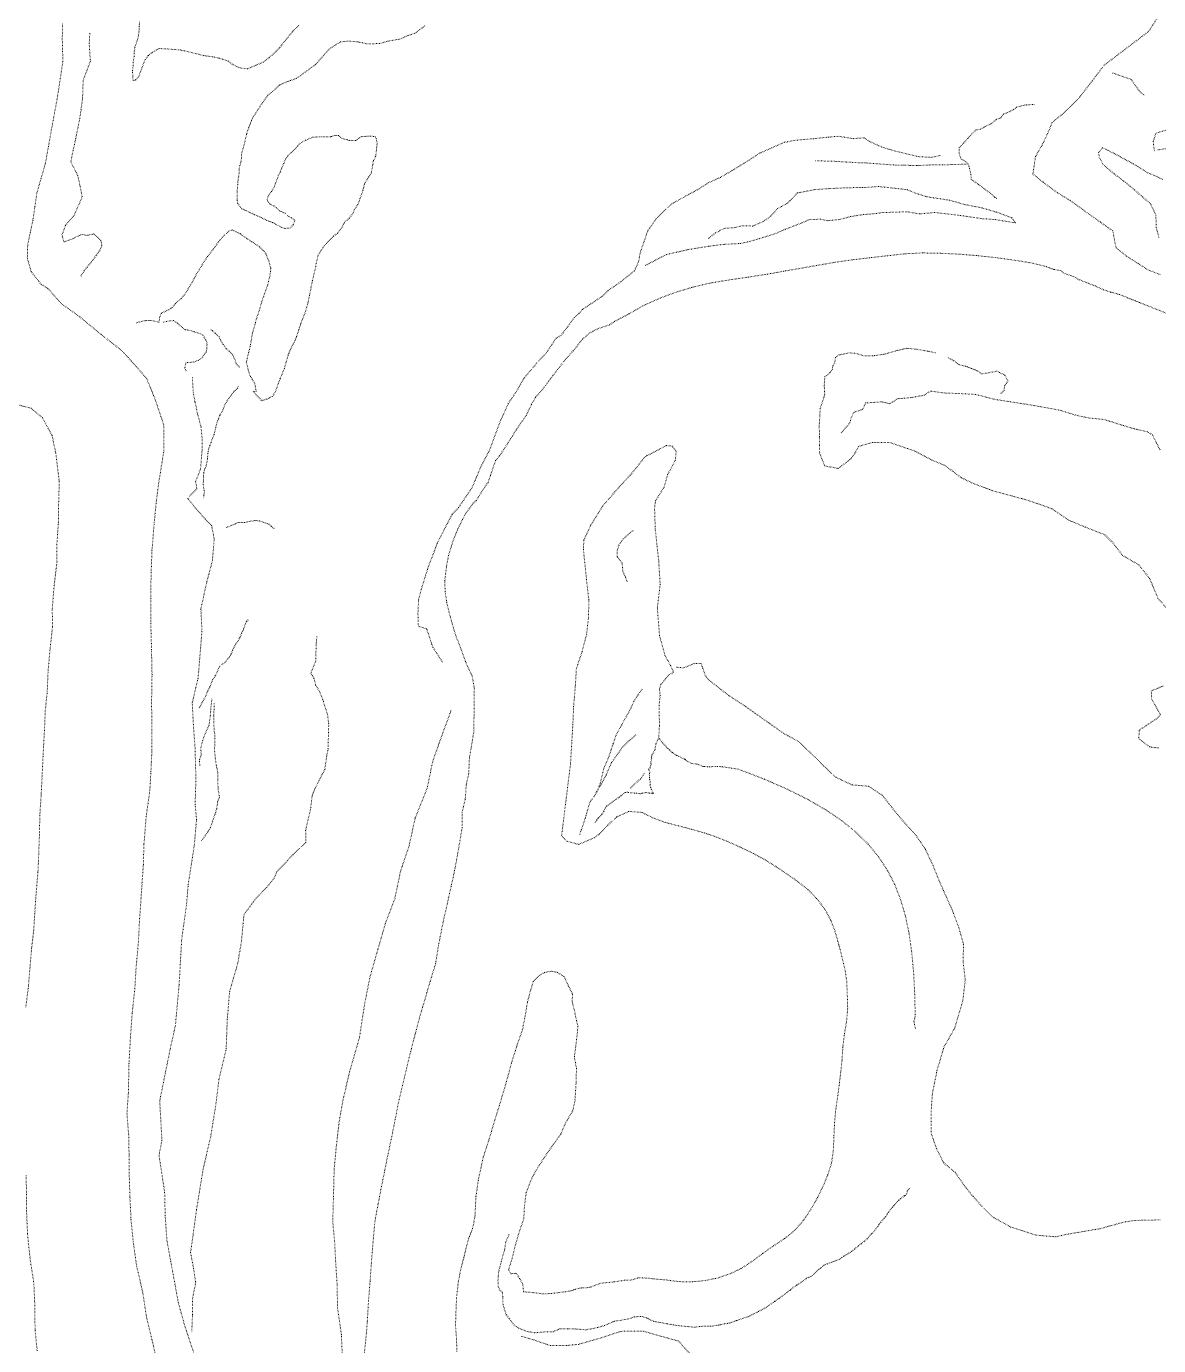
# Model space of a CAD drawing. Extents: x 682410 to 689460, y 7661803 to 7669124.
# Drawn here: x 685612.5 to 685889.7, y 7664781.3 to 7665104.4 of the extents above; entities that cross this region are included whole.
import ezdxf

# ---------------------------------------------------------------- set-up
doc = ezdxf.new("R2010")
doc.units = 0
doc.header["$MEASUREMENT"] = 0
doc.linetypes.add('DOT', pattern=[0.25, 0, -0.25])
doc.layers.add('02 TOE_Line', color=1, linetype='DOT', lineweight=20)

msp = doc.modelspace()

# ---------------------------------------------------------------- linework, layer by layer
at = {"layer": '02 TOE_Line'}
for points in [[(685892, 7665110.44, 4104.42), (685887.28, 7665103.12, 4100.17), (685876.39, 7665094.86, 4095.71), (685872.86, 7665090.2, 4095), (685870.4, 7665087.06, 4095.18), (685868.22, 7665084.81, 4095.06), (685865.88, 7665082.62, 4095), (685863.65, 7665080.86, 4095.04), (685862.6, 7665078.18, 4095.23), (685861.19, 7665075.3, 4095.24), (685859.59, 7665072.49, 4095.24), (685858.94, 7665068.24, 4095.06), (685861.51, 7665066.17, 4095.01), (685865, 7665063.59, 4095.2), (685868.19, 7665061.67, 4095.13), (685872.18, 7665058.77, 4095.12), (685875.5, 7665056.43, 4095.28), (685878.53, 7665054.28, 4095.36), (685878.96, 7665051.9, 4095.37), (685879.32, 7665050.14, 4095.57), (685881.99, 7665048.05, 4095.55), (685884.72, 7665046.3, 4095.41), (685887.08, 7665044.77, 4095.38), (685890.22, 7665043.56, 4095.18)], [(685644.59, 7664776.97, 4138.96), (685643.21, 7664782.85, 4139.32), (685641.89, 7664788.26, 4140.06), (685640.95, 7664794.43, 4140.16), (685639.45, 7664800.79, 4140.85), (685638.61, 7664806.94, 4141.09), (685638.07, 7664812.32, 4141.58), (685637.81, 7664817.74, 4142.05), (685637.65, 7664823.37, 4142.48), (685637.61, 7664828.06, 4142.91), (685637.51, 7664832.94, 4143.26), (685637.08, 7664838.19, 4143.79), (685637.44, 7664843.3, 4144.09), (685637.59, 7664850.48, 4144.82), (685637.93, 7664856.69, 4145.38), (685638.37, 7664862.78, 4145.78), (685639.03, 7664868.75, 4146.18), (685639.28, 7664873.3, 4146.69), (685639.87, 7664879.92, 4147.2), (685640.17, 7664885.52, 4147.8), (685640.65, 7664892.6, 4148.36), (685641.1, 7664899.1, 4148.89), (685641.26, 7664904.23, 4149.38), (685641.8, 7664910.92, 4150.02), (685642.69, 7664917.19, 4150.5), (685642.96, 7664921.92, 4150.81), (685643.19, 7664926.95, 4151.45), (685643.2, 7664933.93, 4152.02), (685643.11, 7664938.48, 4152.25), (685643.23, 7664945.64, 4152.88), (685643.1, 7664951.81, 4153.3), (685642.93, 7664958.23, 4153.79), (685642.9, 7664964.28, 4154.22), (685643.01, 7664970.67, 4154.62), (685643.22, 7664976.08, 4155.25), (685643.78, 7664982.96, 4155.83), (685644.29, 7664988.14, 4156.33), (685644.88, 7664992.66, 4156.72), (685646.08, 7665000.13, 4157.34), (685646.09, 7665006.81, 4157.37), (685644.02, 7665012.97, 4158.04), (685641.93, 7665018.13, 4158.23), (685638.18, 7665022.4, 4158.39), (685635.82, 7665024.98, 4158.68), (685630.77, 7665028.92, 4158.83), (685625.36, 7665033.37, 4158.82), (685621.06, 7665036.46, 4159.08), (685617.73, 7665040.18, 4159.11), (685616.03, 7665041.24, 4158.57), (685613.63, 7665044.35, 4158.64), (685612.69, 7665047.59, 4158.74), (685612.79, 7665051.03, 4158.9), (685613.43, 7665053.98, 4158.97), (685614.07, 7665056.93, 4159.05), (685614.55, 7665060.26, 4159.14), (685615.03, 7665063.59, 4159.23), (685616.06, 7665067.15, 4159.24), (685617.09, 7665070.71, 4159.24), (685617.86, 7665074.96, 4159.33), (685618.62, 7665079.2, 4159.42), (685619.32, 7665082.96, 4159.44), (685620.01, 7665086.71, 4159.46), (685620.7, 7665091.21, 4159.51), (685621.39, 7665095.72, 4159.56), (685621.32, 7665098.58, 4159.55), (685621.25, 7665101.44, 4159.53), (685621.34, 7665104.97, 4159.57)], [(685679.16, 7665104.54, 4163.33), (685677.73, 7665103.19, 4163.03), (685676.11, 7665101.22, 4162.77), (685674.45, 7665099.09, 4162.45), (685673.65, 7665098.27, 4162.4), (685671.93, 7665096.72, 4162.35), (685670.45, 7665095.61, 4162.2), (685668.64, 7665094.82, 4162.05), (685666.61, 7665093.99, 4161.76), (685664.6, 7665094.23, 4161.84), (685663.1, 7665094.94, 4161.92), (685661.86, 7665095.87, 4162.05), (685659.61, 7665096.61, 4162.05), (685658.06, 7665096.91, 4161.8), (685655.85, 7665097.21, 4161.7), (685654.59, 7665097.56, 4161.5), (685652.93, 7665097.95, 4161.11), (685650.12, 7665098.59, 4161), (685647.35, 7665098.82, 4160.74), (685644.94, 7665098.94, 4160.79), (685643.28, 7665097.98, 4160.52), (685642.29, 7665097.21, 4160.55), (685641.55, 7665096.23, 4160.4), (685641.02, 7665094.95, 4160.35), (685640.57, 7665093.72, 4160.25), (685640.03, 7665092.16, 4160.11), (685639.21, 7665091.26, 4160.16), (685638.6, 7665091.09, 4160.32), (685638.52, 7665091.97, 4160.6), (685638.46, 7665093.54, 4160.79), (685638.6, 7665094.73, 4160.9), (685638.59, 7665095.53, 4161.04), (685638.84, 7665096.98, 4161.25), (685638.87, 7665098.08, 4161.41), (685639.04, 7665099.24, 4161.61), (685639.65, 7665101.08, 4161.86), (685639.89, 7665102.05, 4161.98), (685640.09, 7665103.48, 4162.24), (685640.1, 7665104.36, 4162.28), (685640.16, 7665105.63, 4162.5)], [(685639.36, 7665031.75, 4159.01), (685640.22, 7665032.04, 4159.16), (685641.89, 7665032.36, 4159), (685642.78, 7665032.37, 4158.89), (685643.82, 7665032.21, 4158.98), (685644.98, 7665031.91, 4158.92), (685645.05, 7665032.96, 4158.93), (685645.5, 7665034.13, 4158.84), (685647.35, 7665034.99, 4158.82), (685648.18, 7665035.57, 4158.78), (685648.98, 7665036.52, 4159.05), (685650.38, 7665037.77, 4158.94), (685651.32, 7665038.8, 4158.73), (685652.04, 7665040.1, 4158.88), (685653.18, 7665041.89, 4158.7), (685654.15, 7665043.74, 4158.81), (685655.08, 7665045.27, 4158.93), (685656.01, 7665046.8, 4158.99), (685656.82, 7665047.99, 4159.02), (685658.31, 7665049.92, 4159.06), (685659.9, 7665052.13, 4159.22), (685660.92, 7665053.22, 4159.06), (685662.27, 7665054.38, 4158.88), (685662.84, 7665054.53, 4158.47), (685664.86, 7665053.57, 4157.87), (685666.41, 7665052.43, 4157.43), (685667.68, 7665051.6, 4157.13), (685669.56, 7665050.4, 4156.66), (685670.51, 7665049.5, 4156.43), (685671.16, 7665048.63, 4156.27), (685671.91, 7665046.7, 4155.83), (685672.32, 7665045.13, 4155.59), (685672.24, 7665044.26, 4155.63), (685672.02, 7665042.97, 4155.49), (685671.57, 7665041.01, 4155.42), (685670.57, 7665038.34, 4155.25), (685670.09, 7665036.94, 4155.13), (685669.54, 7665034.88, 4154.92), (685668.86, 7665032.94, 4154.83), (685668.55, 7665031.74, 4154.88), (685667.8, 7665029.16, 4154.77), (685667.54, 7665027.55, 4154.63), (685667.26, 7665025.97, 4154.59), (685666.87, 7665024.45, 4154.58), (685666.53, 7665022.99, 4154.61), (685666.32, 7665022.08, 4154.52), (685666.69, 7665020.66, 4154.57), (685667.15, 7665018.98, 4154.35), (685667.76, 7665017.95, 4154.49), (685668.41, 7665016.88, 4154.42), (685668.73, 7665014.94, 4154.26), (685667.98, 7665015.04, 4154.87), (685670.07, 7665012.71, 4154.3), (685671.32, 7665013.11, 4154.25), (685672.7, 7665013.75, 4154.16), (685673.47, 7665014.94, 4154.17), (685674.18, 7665017.01, 4154.37), (685674.64, 7665018.17, 4154.36), (685675.63, 7665020.62, 4154.55), (685676.57, 7665023.89, 4154.53), (685676.94, 7665024.88, 4154.64), (685678.22, 7665027.41, 4154.75), (685678.65, 7665028.43, 4154.87), (685679.32, 7665030.58, 4155.09), (685680.13, 7665032.85, 4155.03), (685680.79, 7665034.47, 4155.18), (685681.42, 7665036.64, 4155.25), (685681.82, 7665038.59, 4155.23), (685682.5, 7665042.14, 4155.39), (685683.25, 7665045.17, 4155.49), (685683.43, 7665046.25, 4155.6), (685683.86, 7665048.27, 4155.64), (685685.38, 7665050.67, 4155.81), (685685.92, 7665051.22, 4155.82), (685686.11, 7665051.45, 4155.97), (685687.69, 7665053.02, 4156.11), (685688.65, 7665053.72, 4156.06), (685689.74, 7665055.11, 4155.98), (685690.38, 7665056.4, 4155.89), (685691.5, 7665057.38, 4155.76), (685692.37, 7665058.46, 4155.86), (685692.77, 7665059.44, 4155.81), (685693.62, 7665060.77, 4155.8), (685694.16, 7665062.12, 4155.86), (685694.88, 7665064.23, 4155.84), (685695.27, 7665065.87, 4155.86), (685696.29, 7665067.52, 4155.84), (685696.94, 7665068.47, 4155.88), (685697.27, 7665070.49, 4155.91), (685697.46, 7665071.48, 4155.92), (685698, 7665072.62, 4156.13), (685698.2, 7665074.29, 4155.97), (685698.36, 7665075.75, 4156.2), (685698.14, 7665076.89, 4156.23), (685697.86, 7665077.37, 4156.16), (685696.72, 7665077.5, 4156.08), (685695.6, 7665077.44, 4156.11), (685694.43, 7665077.36, 4156.05), (685693.57, 7665076.76, 4156.08), (685693.11, 7665076.39, 4156.07), (685691.49, 7665076.46, 4156.14), (685689.78, 7665076.93, 4156.07), (685688.87, 7665077.63, 4156.2), (685687.89, 7665077.65, 4156.25), (685686.99, 7665077.35, 4156.13), (685684.63, 7665077.31, 4156.3), (685682.61, 7665077.25, 4156.35), (685680.78, 7665076.46, 4156.37), (685679.47, 7665075.77, 4156.39), (685678.85, 7665075, 4156.32), (685678.13, 7665074.19, 4156.31), (685677.23, 7665073.35, 4156.33), (685676.42, 7665072.59, 4156.33), (685675.92, 7665071.84, 4156.33), (685675.48, 7665070.76, 4156.47), (685674.98, 7665069.68, 4156.47), (685674.66, 7665068.77, 4156.3), (685674.12, 7665067.81, 4156.35), (685673.96, 7665067.23, 4156.3), (685673.44, 7665065.96, 4156.22), (685673.26, 7665065.22, 4156.29), (685672.51, 7665063.94, 4156.28), (685671.78, 7665063.01, 4156.44), (685671.41, 7665062.07, 4156.6), (685671.55, 7665061.57, 4156.6), (685672.14, 7665060.82, 4156.63), (685673.06, 7665060.43, 4156.51), (685673.84, 7665059.83, 4156.54), (685674.48, 7665059.17, 4156.54), (685675.88, 7665058.59, 4156.4), (685676.56, 7665057.89, 4156.55), (685677.41, 7665057.48, 4156.32), (685678.23, 7665056.9, 4156.23), (685677.82, 7665055.74, 4156.28), (685677.08, 7665054.98, 4156.25), (685675.71, 7665054.88, 4156.47), (685674.74, 7665055.26, 4156.68), (685672.78, 7665056.32, 4157.13), (685671.34, 7665056.85, 4157.46), (685670.08, 7665057.49, 4157.71), (685668.36, 7665058.25, 4158.06), (685667.2, 7665058.81, 4158.29), (685665.19, 7665059.72, 4158.68), (685664.22, 7665061, 4159.24), (685664.04, 7665061.9, 4159.33), (685664.07, 7665063.86, 4159.5), (685664.22, 7665065.66, 4159.63), (685664.29, 7665066.56, 4159.66), (685664.54, 7665068.25, 4159.83), (685664.58, 7665069.57, 4159.98), (685665.08, 7665071.6, 4160.18), (685665.2, 7665073.4, 4160.21), (685665.9, 7665075.79, 4160.34), (685666.42, 7665078.09, 4160.41), (685666.94, 7665079.64, 4160.54), (685667.83, 7665081.93, 4160.84), (685670.11, 7665085.44, 4161.04), (685671.63, 7665087.55, 4161.23), (685672.76, 7665088.46, 4161.49), (685674.48, 7665090.04, 4161.84), (685676.44, 7665090.85, 4162.1), (685678.64, 7665091.65, 4162.37), (685680.87, 7665093.28, 4162.65), (685683.28, 7665095.03, 4162.97), (685686.74, 7665098.93, 4163.31), (685688.14, 7665099.8, 4163.26), (685689.33, 7665100.55, 4163.09), (685691.45, 7665100.77, 4162.92), (685693.7, 7665100.54, 4162.8), (685696.05, 7665100.06, 4162.8), (685698.9, 7665100.16, 4162.48), (685701.04, 7665100.75, 4162.36), (685704.12, 7665101.29, 4162.23), (685705.73, 7665102.06, 4162.35), (685707.63, 7665102.69, 4162.33), (685709.37, 7665103.98, 4162.28), (685710.15, 7665104.58, 4162.24)], [(685625.81, 7665043.21, 4158.99), (685626.61, 7665044.52, 4159.27), (685627.33, 7665045.43, 4159.19), (685628.43, 7665046.76, 4159.22), (685629.62, 7665048.38, 4159.21), (685630.47, 7665049.56, 4159.13), (685630.97, 7665050.7, 4159.07), (685630.7, 7665051.97, 4159.12), (685629.01, 7665053.53, 4159.1), (685627.38, 7665053.2, 4159.08), (685626.16, 7665053.4, 4159.05), (685625.23, 7665053.08, 4159.04), (685624.09, 7665052.5, 4159.13), (685621.69, 7665051.59, 4159.03), (685621.17, 7665053.23, 4159), (685622.06, 7665055.71, 4158.9), (685624.14, 7665058.07, 4159.09), (685625.14, 7665060.37, 4159.23), (685626.14, 7665062.68, 4159.36), (685625.6, 7665065.27, 4159.48), (685625.06, 7665067.85, 4159.59), (685623.33, 7665071.16, 4159.76), (685623.93, 7665074.02, 4159.76), (685624.53, 7665076.88, 4159.77), (685625.47, 7665081.41, 4159.77), (685625.85, 7665084.02, 4159.79), (685626.22, 7665086.63, 4159.81), (685626.36, 7665091.12, 4159.92), (685627.24, 7665093.49, 4160.1), (685628.13, 7665095.86, 4160.27), (685627.85, 7665100.12, 4160.82), (685628.01, 7665102.97, 4161.36)], [(685878.48, 7665092.94, 4094.71), (685883, 7665091.39, 4095.21), (685884.96, 7665088.58, 4093.89), (685886.27, 7665087.41, 4093.63)], [(685850.08, 7665062.26, 4099.39), (685849.66, 7665062.5, 4099.41), (685849.52, 7665062.59, 4099.41), (685849.28, 7665062.83, 4099.36), (685848.87, 7665063.26, 4099.27), (685845.64, 7665065.63, 4098.67), (685843.84, 7665066.95, 4098.34), (685843.77, 7665068.16, 4097.59), (685843.31, 7665070.02, 4096.54), (685843.11, 7665070.67, 4096.15), (685842.53, 7665071.24, 4098.99), (685841.42, 7665071.84, 4099.04), (685840.88, 7665073.15, 4098.92), (685840.93, 7665074.61, 4099.06), (685841.95, 7665075.79, 4099.26), (685842.99, 7665076.88, 4099.18), (685843.95, 7665077.99, 4099.21), (685845, 7665079.01, 4099.3), (685846.14, 7665079.17, 4099.5), (685847.27, 7665079.87, 4099.14), (685848.84, 7665080.57, 4099.15), (685850.02, 7665081.64, 4098.94), (685851.07, 7665081.94, 4099.1), (685851.76, 7665082.89, 4098.76), (685853.16, 7665083.45, 4098.62), (685854.32, 7665084.06, 4098.47), (685854.9, 7665084.58, 4098.28), (685856.18, 7665084.9, 4098.11), (685857.4, 7665085.15, 4098.23), (685859.38, 7665085.26, 4098.44)], [(685889.58, 7665074.12, 4093.44), (685891.78, 7665074.48, 4093.03), (685894.49, 7665074.99, 4092.92), (685894.97, 7665077.52, 4092.88), (685893.68, 7665078.89, 4093.04), (685891.74, 7665079.03, 4093.33), (685889.09, 7665078.21, 4093.62), (685888.41, 7665076.18, 4093.77), (685888.73, 7665073.75, 4093.82)], [(685714.4, 7664948.68, 4119.5), (685713.45, 7664950.13, 4119.97), (685712.01, 7664952.3, 4120.33), (685710.49, 7664956.85, 4121.49), (685708.45, 7664957.48, 4120.9), (685708.35, 7664960.65, 4121.57), (685708.52, 7664964.06, 4121.52), (685709.13, 7664966.43, 4121.31), (685710.24, 7664969.99, 4120.59), (685710.87, 7664972.04, 4120.35), (685712.31, 7664975.73, 4119.65), (685713.12, 7664977.94, 4119.29), (685716.74, 7664984.93, 4118.32), (685718.32, 7664986.57, 4117.64), (685721.66, 7664991.51, 4116.49), (685723.75, 7664996.59, 4116.63), (685726.04, 7665000.9, 4116.87), (685727.31, 7665004.49, 4116.23), (685728.66, 7665008, 4115.99), (685730.5, 7665012.06, 4115.89), (685732.64, 7665015.25, 4115.26), (685734.26, 7665018.15, 4115.28), (685737.6, 7665022.11, 4115.35), (685739.8, 7665024.44, 4115.02), (685742.2, 7665028.05, 4114.76), (685743.39, 7665028.7, 4114.41), (685745.08, 7665030.89, 4113.78), (685746.65, 7665033.08, 4113.54), (685747.86, 7665034.14, 4113.29), (685748.61, 7665035.03, 4113.08), (685750.69, 7665036.43, 4112.52), (685753.53, 7665038.31, 4112.15), (685754.97, 7665039.71, 4111.62), (685757.88, 7665041.72, 4111.19), (685759.83, 7665043.26, 4110.64), (685761.42, 7665044.56, 4110.59), (685762.37, 7665046.68, 4110.45), (685762.8, 7665049.03, 4110.42), (685763.77, 7665051.77, 4110.84), (685764.56, 7665054.2, 4110.96), (685766.74, 7665057.32, 4110.92), (685770.51, 7665060.93, 4110.64), (685774.19, 7665062.96, 4110.62), (685776.91, 7665064.44, 4110.58), (685779.51, 7665066.09, 4110.34), (685782.41, 7665067.39, 4110.18), (685785.29, 7665069.07, 4110.16), (685788.56, 7665071.07, 4110.32), (685792.16, 7665073.38, 4110.62), (685798.12, 7665075.99, 4110.31), (685800.9, 7665076.5, 4109.89), (685805.23, 7665076.86, 4108.94), (685808.92, 7665077.25, 4108.24), (685811.38, 7665077.45, 4107.57), (685814.96, 7665076.87, 4106.36), (685817.65, 7665077.09, 4105.62), (685818.89, 7665076.22, 4104.87), (685821.94, 7665074.82, 4103.52), (685824.62, 7665074.01, 4102.62), (685830.81, 7665072.47, 4101.9), (685834.05, 7665072.3, 4100.9), (685836.25, 7665072.75, 4099.99)], [(685889.82, 7665052.67, 4095.3), (685889.15, 7665055.11, 4095.19), (685889.07, 7665058.13, 4095.42), (685887.75, 7665060.94, 4095.25), (685885.77, 7665062.62, 4095.28), (685883.76, 7665064.39, 4095.11), (685881.24, 7665066.45, 4095.16), (685878.87, 7665068.25, 4095.02), (685876.18, 7665070.48, 4095.01), (685875.2, 7665072.32, 4095.11), (685875.05, 7665073.48, 4094.89), (685876.02, 7665074.64, 4094.65), (685877.34, 7665074.01, 4094.55), (685880.05, 7665072.6, 4094.46), (685883.59, 7665070.66, 4094.34), (685884.75, 7665069.99, 4094.33), (685887.09, 7665068.48, 4093.53), (685889.34, 7665067.6, 4093.13), (685890.78, 7665066.83, 4093.23)], [(685805.73, 7665071.46, 4104.78), (685810.54, 7665071.32, 4103.51), (685813.25, 7665071.15, 4102.86), (685814.77, 7665071.07, 4102.49), (685816.88, 7665070.95, 4101.97), (685818.11, 7665070.92, 4101.64), (685824.37, 7665070.46, 4100.18), (685824.83, 7665070.44, 4100.06), (685825.65, 7665070.36, 4099.88), (685827.37, 7665070.35, 4099.61), (685828.86, 7665070.34, 4099.37), (685828.99, 7665070.34, 4099.35), (685830.35, 7665070.31, 4099.12), (685830.54, 7665070.31, 4099.08), (685830.76, 7665070.29, 4099.05), (685830.82, 7665070.29, 4099.04), (685831.07, 7665070.29, 4098.99), (685833.92, 7665070.44, 4098.37), (685836.89, 7665070.49, 4097.66), (685836.89, 7665070.49, 4097.66), (685839.27, 7665070.51, 4097.12), (685843.11, 7665070.67, 4096.15)], [(685779.48, 7665052.41, 4107.27), (685781.22, 7665053.8, 4107.19), (685783.33, 7665054.89, 4106.87), (685786, 7665055.1, 4106.69), (685787.71, 7665055.54, 4106.41), (685790.4, 7665055.48, 4106.16), (685792.94, 7665056.62, 4105.98), (685794.72, 7665057.87, 4105.7), (685796.42, 7665059.74, 4105.45), (685798.88, 7665061.08, 4105.5), (685799.54, 7665061.76, 4105.34), (685801.33, 7665063.58, 4106.37), (685805.65, 7665064.41, 4105.67), (685809.32, 7665064.66, 4105.47), (685813.92, 7665064.87, 4105), (685817.23, 7665064.88, 4104.52), (685821.17, 7665065.15, 4104.16), (685824.25, 7665064.83, 4103.89), (685828.26, 7665064.37, 4103.56), (685829.89, 7665063.63, 4103.17), (685832.82, 7665062.67, 4103), (685838.53, 7665061.8, 4102.69), (685842.13, 7665060.77, 4102.42), (685846.53, 7665059.91, 4102.11), (685850.01, 7665058.89, 4101.83), (685853.83, 7665057.46, 4101.47), (685854.67, 7665056.25, 4101.33), (685849.73, 7665057.07, 4101.74), (685846.5, 7665057.28, 4102.17), (685841.16, 7665058.07, 4102.49), (685834.9, 7665058.8, 4102.83), (685831.23, 7665058.45, 4103.26), (685828.08, 7665058.97, 4103.42), (685824.9, 7665058.86, 4103.9), (685822.08, 7665058.78, 4104.17), (685819.98, 7665058.46, 4104.48), (685817.46, 7665058.3, 4104.5), (685814.28, 7665057.8, 4104.99), (685811.67, 7665057.08, 4105.43), (685808.71, 7665056.79, 4105.74), (685806.97, 7665057.15, 4105.65), (685804.2, 7665057.06, 4105.91), (685802.37, 7665056.25, 4106.38), (685798.31, 7665054.68, 4107), (685795.78, 7665053.59, 4107.36), (685791.91, 7665052.37, 4108.06), (685789.12, 7665051.57, 4108.78), (685787.26, 7665051.19, 4108.6), (685783.19, 7665050.99, 4109.05), (685779.54, 7665050.52, 4109.63), (685774.44, 7665049.7, 4110.12), (685769.13, 7665048.46, 4110.55), (685763.88, 7665045.75, 4110.86)], [(685891.93, 7665034.03, 4095.35), (685880.1, 7665038.72, 4096.65), (685877.98, 7665039.31, 4096.83), (685876.21, 7665039.88, 4096.94), (685874.2, 7665040.81, 4097.3), (685872.5, 7665041.46, 4097.48), (685870.28, 7665042.34, 4097.81), (685868.83, 7665043.14, 4098.03), (685866.82, 7665043.8, 4098.29), (685865.67, 7665044.58, 4098.57), (685864.04, 7665044.85, 4098.61), (685862.24, 7665045.53, 4098.9), (685858.89, 7665046.39, 4099.47), (685854.81, 7665047.05, 4099.99), (685849.85, 7665047.75, 4100.65), (685845.18, 7665048.24, 4101.2), (685840.73, 7665048.61, 4101.78), (685836.33, 7665048.8, 4102.34), (685831.94, 7665048.9, 4102.88), (685827.61, 7665048.68, 4103.35), (685823.29, 7665048.2, 4103.87), (685818.92, 7665047.7, 4104.38), (685814.54, 7665047.18, 4104.97), (685810.21, 7665046.56, 4105.53), (685805.98, 7665045.82, 4106.08), (685801.86, 7665045.1, 4106.62), (685797.85, 7665044.39, 4107.04), (685793.9, 7665043.7, 4107.5), (685789.27, 7665042.97, 4107.99), (685784.73, 7665042.31, 4108.5), (685780.13, 7665041.55, 4108.99), (685775.72, 7665040.53, 4109.48), (685771.71, 7665039.32, 4109.98), (685767.64, 7665037.83, 4110.53), (685763.53, 7665035.99, 4111.01), (685760.01, 7665033.96, 4111.48), (685756.51, 7665032.13, 4111.48), (685755.28, 7665031.3, 4111.75), (685752.3, 7665030.31, 4112.05), (685750.42, 7665029.3, 4112.21), (685748.61, 7665027.75, 4112.87), (685746.38, 7665024.92, 4112.68), (685744.71, 7665023.13, 4112.97), (685742.55, 7665020.33, 4113.23), (685741.33, 7665018.79, 4113.27), (685739.54, 7665016.39, 4113.45), (685738.43, 7665014.94, 4113.62), (685737.1, 7665013.49, 4113.92), (685736.15, 7665011.8, 4113.87), (685734.87, 7665009.11, 4114.16), (685732.55, 7665005.78, 4114.56), (685731.47, 7665004.06, 4114.56), (685729.94, 7665001.64, 4115.04), (685728.31, 7664999.2, 4115.25), (685727.38, 7664998.08, 4115.3), (685725.51, 7664992.72, 4115.22), (685724.36, 7664991.07, 4115.99), (685722.62, 7664988.25, 4115.81), (685721.89, 7664987.61, 4116.07), (685719.92, 7664984.92, 4116.27), (685718.18, 7664981.46, 4116.37), (685717.01, 7664978.56, 4116.24), (685715.85, 7664974.84, 4116.41), (685715.35, 7664972.22, 4116.74), (685714.91, 7664968.53, 4116.66), (685715.02, 7664965.91, 4116.77), (685715.41, 7664963.26, 4116.85), (685716.32, 7664959.63, 4116.71), (685716.99, 7664957.24, 4116.78), (685717.7, 7664954.96, 4116.65), (685718.91, 7664951.87, 4116.7), (685720.08, 7664948.58, 4116.59), (685721.65, 7664945.24, 4116.55), (685722.16, 7664942.28, 4116.72), (685722.15, 7664938.8, 4116.97), (685722.08, 7664935.95, 4116.96), (685722.07, 7664931.91, 4116.9), (685721.38, 7664927.66, 4116.9), (685720.96, 7664925.43, 4116.85), (685720.79, 7664921.5, 4116.87), (685720.16, 7664918.48, 4117.09), (685719.94, 7664915.11, 4117.17), (685719.17, 7664911.83, 4117.18), (685719.19, 7664908.18, 4117.06), (685718.33, 7664903.2, 4117.02), (685717.41, 7664898.07, 4117.14), (685716.49, 7664893.8, 4117.22), (685715.34, 7664888.69, 4117.54), (685714.44, 7664884.66, 4117.95), (685713.36, 7664879.26, 4118.53), (685712.68, 7664874.87, 4118.93), (685711.34, 7664870.55, 4119.45), (685710.08, 7664866.19, 4119.96), (685708.79, 7664861.84, 4120.35), (685707.65, 7664857.54, 4120.77), (685706.56, 7664853.3, 4121.26), (685705.57, 7664849.17, 4121.6), (685704.56, 7664845.06, 4122.04), (685703.6, 7664840.98, 4122.5), (685702.77, 7664836.73, 4122.91), (685701.96, 7664832.55, 4123.3), (685701.04, 7664828.33, 4123.65), (685700.2, 7664824.13, 4124.11), (685699.37, 7664819.97, 4124.55), (685698.57, 7664815.9, 4125.08), (685697.8, 7664811.76, 4125.28), (685697.35, 7664806.63, 4125.88), (685696.96, 7664801.8, 4126.42), (685696.63, 7664797.03, 4126.97), (685696.23, 7664792.13, 4127.46), (685695.95, 7664787.13, 4128.04), (685695.53, 7664782.2, 4128.63), (685694.95, 7664777.2, 4129.24)], [(685651.57, 7665020.05, 4158.51), (685651.26, 7665020.81, 4158.6), (685651.52, 7665022, 4158.76), (685652.53, 7665022.09, 4158.52), (685653.49, 7665022.18, 4158.53), (685654.53, 7665022.59, 4158.57), (685655.39, 7665023.09, 4158.66), (685656.48, 7665024.65, 4158.72), (685656.61, 7665025.39, 4158.73), (685656.71, 7665026.77, 4158.88), (685656.48, 7665027.42, 4158.9), (685655.97, 7665028.27, 4159.13), (685655.61, 7665028.81, 4158.98), (685655.01, 7665029.13, 4158.93), (685654.36, 7665029.34, 4158.82), (685653.6, 7665029.56, 4158.82), (685652.6, 7665029.89, 4158.81), (685651.83, 7665030.03, 4158.81), (685651.22, 7665030.07, 4158.88), (685650.69, 7665030.61, 4159.02), (685650.1, 7665031.08, 4158.92), (685649.45, 7665031.7, 4158.98), (685648.51, 7665032.32, 4159.01), (685647.5, 7665032.25, 4158.92), (685645.98, 7665031.94, 4159.04)], [(685664.63, 7665020.89, 4155.39), (685663.87, 7665021.72, 4155.73), (685663.64, 7665022.4, 4155.87), (685663.34, 7665023.16, 4156.11), (685662.92, 7665024.01, 4156.28), (685662.09, 7665024.88, 4156.65), (685661.38, 7665025.52, 4156.99), (685660.65, 7665026.48, 4157.4), (685660.11, 7665027.32, 4157.85), (685659.63, 7665028.34, 4158.14), (685658.66, 7665029.25, 4158.49), (685658, 7665029.87, 4158.76), (685657.66, 7665030.08, 4158.83)], [(685835.11, 7665024.43, 4102.05), (685833.19, 7665024.84, 4102.29), (685830.33, 7665025.32, 4102.72), (685828.02, 7665025.54, 4103.1), (685825.67, 7665024.99, 4103.76), (685822.69, 7665024.13, 4104.4), (685820.06, 7665023.73, 4104.72), (685817.65, 7665023.69, 4105.06), (685815.66, 7665024.28, 4105.07), (685813.95, 7665024.43, 4105.32), (685811.51, 7665023.91, 4105.58), (685810.62, 7665023.34, 4105.72), (685810.41, 7665022.01, 4106.17), (685809.96, 7665021.22, 4106.26), (685809.86, 7665020.47, 4106.54), (685809.21, 7665019.51, 4106.52), (685808, 7665018.57, 4106.57), (685807.85, 7665016.41, 4106.8), (685807.98, 7665014.2, 4107.11), (685806.85, 7665010.83, 4107.58), (685806.76, 7665008.88, 4107.83), (685806.61, 7665006.53, 4108.02), (685806.71, 7665003.83, 4108.28), (685806.65, 7665001.79, 4108.48), (685806.7, 7664999.98, 4108.18), (685807.42, 7664998.14, 4108.24), (685807.98, 7664996.75, 4108.43), (685811.27, 7664996.13, 4108.81), (685814.36, 7664998.44, 4109.11), (685815.51, 7665000.07, 4109.2), (685816.2, 7665001.5, 4109.3), (685819.72, 7665002.5, 4109.47), (685823.88, 7665002.47, 4109.71), (685830.12, 7665000.36, 4109.73), (685834.27, 7664998.15, 4109.71), (685837.47, 7664996.8, 4109.7), (685841.43, 7664993.86, 4109.69), (685844.02, 7664992.59, 4109.68), (685849.01, 7664990.69, 4109.65), (685857.11, 7664988.49, 4109.54), (685860.47, 7664987.38, 4109.5), (685863.64, 7664986.22, 4109.44), (685867.79, 7664983.42, 4109.27), (685871.93, 7664981.71, 4109.22), (685876.56, 7664979.87, 4109.16), (685878.3, 7664978.2, 4109.13), (685880.92, 7664974.83, 4109.03), (685884.88, 7664972.51, 4109.19), (685887.54, 7664969.2, 4109.3), (685889.58, 7664964.32, 4109.46), (685891.96, 7664961.63, 4109.61)], [(685851.12, 7665014.45, 4099.09), (685851.9, 7665015.27, 4099.02), (685852, 7665016.32, 4099.2), (685852.82, 7665017.54, 4099.44), (685852.07, 7665018.98, 4099.72), (685850.13, 7665019.93, 4100.13), (685846.44, 7665019.26, 4100.22), (685845.26, 7665020.08, 4100.51), (685842.42, 7665021.18, 4100.92), (685840.8, 7665021.57, 4101.08), (685839.57, 7665022.48, 4101.39), (685838.01, 7665023.37, 4101.54)], [(685653.74, 7664778.71, 4139.37), (685651.27, 7664786.1, 4139.41), (685649.65, 7664791.96, 4140.83), (685648.93, 7664795.96, 4140.67), (685647.8, 7664802, 4140.83), (685646.88, 7664807.12, 4141.19), (685646.45, 7664813.19, 4141.37), (685646.32, 7664818.87, 4141.65), (685644.94, 7664827.98, 4142.74), (685645.65, 7664831.58, 4143.31), (685645.11, 7664841.27, 4144.26), (685646.48, 7664848.04, 4144.34), (685647.69, 7664854.04, 4144.52), (685648.96, 7664859.75, 4145.1), (685649.86, 7664869.72, 4145.02), (685650.49, 7664880.75, 4145.24), (685651.66, 7664889.18, 4146.01), (685652.09, 7664894.24, 4146.57), (685653.56, 7664903.67, 4147.03), (685654.13, 7664910.16, 4148.03), (685653.79, 7664913.82, 4148.61), (685653.97, 7664920.11, 4149.59), (685653.77, 7664927.81, 4150.08), (685653.39, 7664932.67, 4151.21), (685653.08, 7664938.7, 4150.76), (685654.5, 7664944.67, 4150.66), (685654.94, 7664949.84, 4150.32), (685655.45, 7664956.3, 4149.92), (685655.2, 7664961.73, 4150.31), (685656.65, 7664968.41, 4149.88), (685658.02, 7664973.52, 4149.65), (685658.45, 7664978.89, 4149.82), (685657.82, 7664982.18, 4151.14), (685656.3, 7664983.67, 4153), (685653.8, 7664986.52, 4155.07), (685651.96, 7664988.8, 4156.8), (685654.22, 7664991.15, 4157.82), (685653.91, 7664992.91, 4157.59), (685655.12, 7664996.05, 4157.9), (685655.47, 7665000.44, 4157.51), (685655.51, 7665003.24, 4157.79), (685655.24, 7665006.3, 4158.32), (685654.38, 7665009.48, 4158.36), (685653.75, 7665012.46, 4158.36), (685653.32, 7665014.8, 4158.4), (685653.1, 7665018.47, 4158.38)], [(685664.35, 7665016.2, 4157.81), (685664.17, 7665015.76, 4157.92), (685663.36, 7665015.04, 4158.08), (685662.63, 7665014.08, 4158.36), (685661.8, 7665012.95, 4158.55), (685661.08, 7665011.76, 4158.45), (685660.75, 7665010.88, 4158.4), (685660.44, 7665010.12, 4158.38), (685659.82, 7665009.09, 4158.36), (685659.48, 7665008.2, 4158.32), (685659.1, 7665007.33, 4158.21), (685658.86, 7665006.16, 4158.16), (685658.72, 7665005.58, 4158.11), (685658.42, 7665004.41, 4158.02), (685658.03, 7665003.52, 4157.97), (685657.68, 7665002.51, 4157.95), (685657.37, 7665001.7, 4157.94), (685657.13, 7665001.08, 4157.94), (685656.96, 7665000.18, 4157.92), (685656.89, 7664999.44, 4157.89), (685656.81, 7664998.52, 4157.88), (685656.77, 7664998.26, 4157.86), (685656.58, 7664997.18, 4157.81), (685656.47, 7664996.75, 4157.77), (685656.21, 7664996.16, 4157.79), (685656, 7664995.52, 4157.88), (685655.9, 7664994.87, 4157.73), (685655.8, 7664993.87, 4157.71), (685655.82, 7664993.06, 4157.69), (685655.75, 7664992.24, 4157.71), (685655.92, 7664991.11, 4157.69), (685656.05, 7664990.41, 4157.72), (685655.9, 7664989.53, 4157.69), (685655.87, 7664988.82, 4157.7)], [(685890.09, 7665000.64, 4097.44), (685888.24, 7665004.32, 4096.29), (685887.07, 7665005.09, 4096.24), (685884.22, 7665005.71, 4096.43), (685881.1, 7665006.63, 4096.69), (685876.38, 7665008.11, 4097.32), (685872.6, 7665008.49, 4097.62), (685869.32, 7665009.2, 4097.81), (685865.61, 7665010.36, 4098.7), (685861.49, 7665011.13, 4098.87), (685856.97, 7665011.9, 4098.73), (685853.1, 7665012.49, 4098.76), (685849.4, 7665013.09, 4099.59), (685844.94, 7665014.24, 4100.4), (685840.37, 7665014.5, 4099.99), (685837.63, 7665014.55, 4100.61), (685833.88, 7665015.06, 4101.47), (685832.32, 7665014.06, 4101.9), (685829.3, 7665013.5, 4102.55), (685827.43, 7665013.3, 4103.22), (685825.95, 7665013.23, 4103.7), (685823.9, 7665011.97, 4103.97), (685821.98, 7665012.44, 4104.42), (685818.01, 7665012.16, 4106.08), (685817.27, 7665010.61, 4106.14), (685815.11, 7665009.86, 4107.3), (685814.44, 7665008.59, 4107.65), (685814.12, 7665007.28, 4108.07), (685811.96, 7665004.75, 4108.47)], [(685609.17, 7665012.04, 4158.33), (685613.61, 7665010.85, 4158.06), (685616.37, 7665008.55, 4157.81), (685618.76, 7665004.16, 4157.42), (685619.67, 7664999.76, 4157.23), (685620.51, 7664992.98, 4156.86), (685620.34, 7664987.07, 4156.27), (685620.29, 7664982.79, 4156), (685619.88, 7664976.88, 4155.38), (685619.96, 7664973.42, 4155.12), (685619.19, 7664966.78, 4154.69), (685618.8, 7664961.67, 4154.21), (685618.85, 7664957.24, 4153.82), (685618.26, 7664951.9, 4153.33), (685617.78, 7664946.57, 4153.08), (685617.56, 7664941.42, 4152.68), (685617.09, 7664936.93, 4152.24), (685616.89, 7664932.01, 4151.8), (685616.55, 7664925.99, 4151.23), (685616.32, 7664921.05, 4150.71), (685616.08, 7664916.18, 4150.33), (685615.75, 7664911.2, 4149.91), (685615.66, 7664906.59, 4149.42), (685615.49, 7664901.95, 4149.11), (685615.29, 7664897.19, 4148.73), (685614.86, 7664892.24, 4148.25), (685614.51, 7664887.18, 4147.79), (685614.25, 7664882.98, 4147.35), (685613.73, 7664878.57, 4146.93), (685613.32, 7664873.67, 4146.54), (685612.95, 7664869.19, 4146.22), (685612.31, 7664864.21, 4145.76)], [(685717.91, 7664779.93, 4128.9), (685717.75, 7664783.73, 4128.5), (685717.55, 7664786.18, 4128.19), (685717.66, 7664789.67, 4127.81), (685717.81, 7664793.15, 4127.43), (685718.27, 7664797.28, 4126.86), (685718.86, 7664800.07, 4126.56), (685719.61, 7664803.03, 4126.27), (685720.68, 7664807.37, 4125.72), (685721.73, 7664809.98, 4125.54), (685722.3, 7664812.86, 4124.98), (685722.56, 7664817.85, 4124.18), (685723.12, 7664821.84, 4123.69), (685724.36, 7664827.56, 4122.9), (685725.73, 7664831.71, 4122.48), (685727.22, 7664836.72, 4121.86), (685728.31, 7664840.21, 4121.56), (685730.03, 7664845.97, 4120.99), (685731.25, 7664850.56, 4120.59), (685732.54, 7664854.62, 4120.3), (685733.93, 7664858.65, 4120.03), (685734.57, 7664861.85, 4119.84), (685735.19, 7664865.6, 4119.51), (685735.97, 7664868.44, 4119.31), (685736.6, 7664870.48, 4119.2), (685738.02, 7664871.95, 4118.96), (685739.36, 7664872.69, 4118.79), (685740.99, 7664873.02, 4118.72), (685742.52, 7664872.74, 4118.76), (685744.21, 7664871.63, 4118.8), (685745.26, 7664869.32, 4119.01), (685746.24, 7664867.37, 4119.04), (685746.1, 7664865.67, 4119.23), (685746.67, 7664863.44, 4119.39), (685747.01, 7664861.69, 4119.56), (685747.51, 7664859.54, 4119.68), (685747.33, 7664857.4, 4119.89), (685746.96, 7664854.32, 4120.25), (685746.65, 7664852.1, 4120.43), (685747.17, 7664849.23, 4120.6), (685747.07, 7664845.61, 4120.42), (685746.83, 7664841.53, 4120.75), (685746.28, 7664838.86, 4120.93), (685744.51, 7664835.87, 4121.23), (685743.33, 7664833.15, 4121.42), (685741.75, 7664830.94, 4121.47), (685739.91, 7664828.36, 4121.62), (685737.66, 7664824.88, 4121.57), (685736.16, 7664822.22, 4121.94), (685734.86, 7664818.84, 4122.13), (685734.41, 7664815.28, 4122.22), (685734.29, 7664812.49, 4122.03), (685733.05, 7664808.89, 4122.25), (685732.09, 7664805.49, 4122.32), (685731.39, 7664802.64, 4122.54), (685730.56, 7664799.94, 4122.67), (685731.16, 7664798.95, 4122.7), (685732.45, 7664799.06, 4122.41), (685733.23, 7664797.81, 4122.65), (685734.02, 7664796.43, 4122.78), (685734.24, 7664794.52, 4122.91), (685736.64, 7664794.32, 4122.93), (685739.2, 7664793.99, 4122.91), (685741.04, 7664794.12, 4122.92), (685742.99, 7664794.35, 4123.01), (685744.45, 7664794.54, 4123.04), (685745.74, 7664794.73, 4122.89), (685746.92, 7664795.15, 4122.91), (685748.52, 7664795.5, 4122.97), (685749.9, 7664795.54, 4122.95), (685750.82, 7664795.74, 4123.03), (685753.12, 7664796.62, 4123.14), (685756.43, 7664796.96, 4123.12), (685758.94, 7664797.35, 4123.08), (685760.71, 7664797.42, 4123.13), (685762.24, 7664797.92, 4123.12), (685764.74, 7664797.89, 4123.11), (685765.94, 7664797.7, 4122.86), (685769.11, 7664797.43, 4122.96), (685772.31, 7664797.01, 4123.04), (685775.6, 7664796.97, 4123.09), (685778.78, 7664797.3, 4123.12), (685781.86, 7664797.94, 4123.16), (685784.82, 7664798.95, 4123.17), (685787.55, 7664800.25, 4123.11), (685790.14, 7664801.94, 4122.99), (685792.81, 7664803.92, 4122.92), (685795.44, 7664805.78, 4122.97), (685798.18, 7664807.58, 4122.99), (685800.56, 7664809.51, 4122.91), (685802.78, 7664812.03, 4122.88), (685804.6, 7664814.75, 4122.91), (685806.21, 7664817.58, 4122.78), (685807.58, 7664820.4, 4122.67), (685808.74, 7664823.2, 4122.59), (685809.65, 7664826.08, 4122.51), (685810.07, 7664829.09, 4122.45), (685810.21, 7664832.39, 4122.39), (685810.35, 7664835.57, 4122.25), (685810.63, 7664838.73, 4122.07), (685811.07, 7664841.84, 4121.95), (685811.5, 7664845.03, 4121.88), (685811.89, 7664848.37, 4121.74), (685812.22, 7664851.41, 4121.66), (685812.4, 7664854.45, 4121.6), (685812.81, 7664857.72, 4121.52), (685813.33, 7664860.74, 4121.46), (685813.59, 7664863.94, 4121.42), (685813.5, 7664867.07, 4121.39), (685813.36, 7664870.44, 4121.31), (685812.93, 7664873.5, 4121.33), (685812.18, 7664876.59, 4121.32), (685811.4, 7664879.57, 4121.13), (685810.49, 7664882.79, 4121.19), (685809.36, 7664885.66, 4121.36), (685807.92, 7664888.33, 4121.23), (685805.97, 7664890.86, 4121.14), (685803.81, 7664893.03, 4121.1), (685801.4, 7664894.94, 4120.98), (685798.8, 7664896.76, 4120.79), (685796.1, 7664898.59, 4120.65), (685793.35, 7664900.29, 4120.54), (685790.43, 7664901.9, 4120.4), (685787.31, 7664903.37, 4120.23), (685784.26, 7664904.75, 4120.06), (685781.38, 7664905.91, 4120.01), (685778.49, 7664906.88, 4119.94), (685775.26, 7664907.81, 4119.79), (685772.19, 7664908.6, 4119.56), (685768.92, 7664909.45, 4119.35), (685765.91, 7664910.56, 4119.19), (685763.17, 7664911.91, 4119.1), (685759.96, 7664912.14, 4118.96), (685756.96, 7664910.76, 4118.69), (685754.84, 7664908.75, 4118.37), (685752.73, 7664906.58, 4118.07), (685751.49, 7664905.68, 4117.96), (685747.72, 7664904.06, 4117.66), (685744.68, 7664904.9, 4117.7), (685743.53, 7664906.14, 4117.82), (685745.71, 7664923.8, 4117.08), (685746.03, 7664929.12, 4116.68), (685746.29, 7664933.5, 4116.49), (685746.47, 7664937.84, 4116.09), (685746.89, 7664942.88, 4116.24), (685747.15, 7664947.08, 4116.21), (685748.54, 7664951.25, 4116.12), (685749.66, 7664955.54, 4116.07), (685750.13, 7664959.62, 4116.01), (685750.2, 7664964.07, 4115.87), (685749.7, 7664968.18, 4115.71), (685749.28, 7664972.35, 4115.23), (685748.86, 7664976.33, 4114.83), (685748.99, 7664978.63, 4114.84), (685750.73, 7664982.31, 4114.24), (685753.59, 7664986.91, 4113.32), (685756.6, 7664990.4, 4112.89), (685757.62, 7664991.59, 4112.71), (685760.33, 7664994.45, 4112.35), (685762.52, 7664997.16, 4111.99), (685763.97, 7664999.01, 4111.59), (685767.46, 7665000.83, 4111.51), (685769.17, 7665001.72, 4111.29), (685770.6, 7665001.61, 4111), (685771.59, 7665000.26, 4110.7), (685771.36, 7664998.1, 4110.73), (685769.48, 7664994.57, 4110.6), (685768.64, 7664991.56, 4110.41), (685766.54, 7664988.22, 4110.42), (685766.29, 7664986.51, 4110.35), (685766.47, 7664981.3, 4110), (685766.91, 7664977.04, 4109.84), (685767.32, 7664973.41, 4109.67), (685767.66, 7664967.67, 4109.65), (685766.99, 7664961.91, 4109.57), (685767.5, 7664955.2, 4109.82), (685768.84, 7664950.37, 4109.62), (685770.21, 7664947.88, 4109.38), (685770.95, 7664946.27, 4109.36), (685769.75, 7664945.5, 4109.53), (685769, 7664944.63, 4110.03), (685767.85, 7664943.24, 4110.82), (685767.49, 7664942.09, 4110.99), (685767.67, 7664940.57, 4111.1), (685767.43, 7664938.48, 4110.98), (685767.46, 7664935.34, 4110.4), (685767.48, 7664932.93, 4110.01), (685767.31, 7664930.19, 4109.63)], [(685673.12, 7664981.4, 4149.58), (685672.41, 7664981.97, 4149.16), (685671.86, 7664982.45, 4149.08), (685670.97, 7664982.8, 4149.01), (685669.48, 7664983.29, 4149.08), (685668.46, 7664983.37, 4149.14), (685667.05, 7664983.15, 4149.43), (685665.84, 7664982.86, 4149.3), (685664.36, 7664982.87, 4149.53), (685662.77, 7664982.2, 4149.66), (685661.2, 7664981.59, 4149.54)], [(685759.59, 7664968.34, 4117.55), (685759.16, 7664969.58, 4117.45), (685758.56, 7664970.77, 4117.53), (685758.35, 7664972.91, 4117.55), (685757.16, 7664974.52, 4117.24), (685757.18, 7664976.17, 4117.22), (685757.58, 7664977.34, 4117.13), (685758.57, 7664978.87, 4116.88), (685761.15, 7664981.04, 4116.4)], [(685654.78, 7664937.47, 4150.37), (685655.78, 7664939.3, 4150.41), (685656.3, 7664940.22, 4150.18), (685656.81, 7664941.55, 4150.16), (685657.4, 7664942.64, 4150.09), (685658.07, 7664944.35, 4149.86), (685658.79, 7664945.44, 4149.78), (685659.76, 7664947.64, 4149.72), (685661.15, 7664948.7, 4149.68), (685662.2, 7664949.98, 4149.61), (685662.65, 7664950.84, 4149.54), (685662.97, 7664951.66, 4149.43), (685663.48, 7664952.65, 4149.47), (685663.76, 7664953.15, 4149.44), (685664.37, 7664953.97, 4149.35), (685664.7, 7664954.68, 4149.47), (685665.18, 7664955.76, 4149.24), (685665.66, 7664956.83, 4149.06), (685666.36, 7664958.66, 4148.97), (685666.43, 7664958.74, 4148.97), (685666.87, 7664959.21, 4148.93)], [(685683.61, 7664955, 4137.71), (685683.43, 7664953.14, 4137.51), (685683.32, 7664948.94, 4136.81), (685682.12, 7664946.08, 4136.14), (685682.91, 7664944.67, 4137), (685683.29, 7664943.05, 4136.24), (685684.23, 7664941.59, 4136.61), (685685.08, 7664939.44, 4136.4), (685686.2, 7664935.86, 4135.92), (685686.5, 7664933.62, 4136.07), (685686.34, 7664927.45, 4136.47), (685686.05, 7664925.93, 4135.94), (685685.54, 7664922.4, 4136.7), (685683.14, 7664917.8, 4138.33), (685682.42, 7664915.93, 4138.76), (685682.05, 7664912.68, 4138.57), (685680.85, 7664907.51, 4136.84), (685680.89, 7664904.55, 4138.23), (685677.7, 7664901.52, 4136.96), (685676.29, 7664900, 4137.77), (685673.86, 7664897.48, 4137.97), (685673.19, 7664895.91, 4138.04), (685671.28, 7664893.5, 4138.29), (685668.59, 7664890.76, 4138.16), (685665.74, 7664886.85, 4138.19), (685665.13, 7664880.31, 4137.68), (685664.21, 7664874.91, 4137.56), (685662.22, 7664867.99, 4137.72), (685661.66, 7664861.23, 4137.54), (685661.38, 7664853.99, 4137.74), (685659.62, 7664846.55, 4137.87), (685658.85, 7664840.28, 4138.04), (685657.56, 7664832.34, 4138.24), (685655.71, 7664824.39, 4138.44), (685654.1, 7664814.43, 4138.64), (685653.28, 7664808.43, 4138.87), (685652.67, 7664804.15, 4138.83), (685653.41, 7664800.22, 4138.63), (685653.92, 7664796.68, 4138.61), (685653.14, 7664792.9, 4138.31), (685653.14, 7664788.85, 4138.66), (685652.96, 7664784.67, 4138.95)], [(685890.12, 7664812.13, 4108.98), (685883.75, 7664811.99, 4108.98), (685880.96, 7664811.52, 4108.98), (685875.37, 7664809.97, 4109.52), (685867.71, 7664808.68, 4109.39), (685864.43, 7664807.99, 4108.94), (685859.61, 7664808.41, 4108.87), (685853.57, 7664810.38, 4109.03), (685849.01, 7664812.87, 4109.05), (685846.52, 7664815.42, 4108.95), (685844.31, 7664817.84, 4109), (685842.57, 7664819.97, 4109.5), (685839.89, 7664823.79, 4109.41), (685837.12, 7664826.07, 4109.09), (685835.29, 7664829.7, 4109.14), (685834.02, 7664833.37, 4109.17), (685834.02, 7664838.28, 4109.53), (685834.33, 7664843.02, 4109.39), (685835.46, 7664848.68, 4109.87), (685837.16, 7664854.44, 4108.96), (685839.81, 7664859.12, 4108.85), (685841.78, 7664865.78, 4109.36), (685842.38, 7664870.89, 4108.57), (685841.88, 7664875.28, 4108.65), (685841.94, 7664879.66, 4108.68), (685840.77, 7664883.82, 4108.75), (685839.29, 7664887.78, 4108.74), (685837.64, 7664891.46, 4108.77), (685835.97, 7664895.24, 4108.83), (685834.46, 7664898.98, 4108.88), (685832.57, 7664902.97, 4108.92), (685830.21, 7664906.45, 4109), (685827.37, 7664909.5, 4109.01), (685824.72, 7664912.73, 4109.02), (685822.06, 7664916.1, 4109.04), (685818.68, 7664918.33, 4108.93), (685814.65, 7664918.63, 4108.72), (685810.68, 7664920.51, 4108.79), (685807.65, 7664923.34, 4108.94), (685804.63, 7664926.36, 4109.07), (685801.58, 7664929.23, 4109.01), (685797.86, 7664931.28, 4109.12), (685794.27, 7664933.82, 4109.19), (685791.12, 7664936.03, 4109.21), (685788.37, 7664938.01, 4109.28), (685784.46, 7664940.52, 4109.39), (685779.54, 7664944.37, 4109.16), (685778.72, 7664945.44, 4109.21), (685778.08, 7664947.26, 4109.27), (685777.66, 7664948.4, 4109.22), (685775.97, 7664948.35, 4109.37), (685773.4, 7664947.27, 4109.32), (685771.51, 7664947.48, 4109.35)], [(685890.82, 7664942.83, 4109.01), (685887.94, 7664941.7, 4108.86), (685888.04, 7664939.67, 4108.7), (685890.18, 7664935.83, 4109.11), (685889.2, 7664934.82, 4109.1), (685885, 7664932.05, 4109.14), (685884.88, 7664929.94, 4108.83), (685887.6, 7664927.92, 4108.61), (685889.77, 7664927.68, 4108.62)], [(685657.9, 7664939.74, 4151.99), (685657.67, 7664937.77, 4151.52), (685657.49, 7664935.42, 4151.63), (685657.18, 7664933.22, 4151.29), (685656.13, 7664930.94, 4151.07), (685655.62, 7664929.45, 4150.95), (685655.17, 7664927.81, 4151), (685655.26, 7664925.93, 4150.66), (685654.86, 7664924.77, 4150.69), (685654.92, 7664923.03, 4150.43)], [(685763.24, 7664942.12, 4119.64), (685762.22, 7664940.64, 4119.62), (685761.23, 7664939.06, 4119.62), (685760.03, 7664936.49, 4119.41), (685759.13, 7664934.99, 4119.01), (685758.25, 7664933.37, 4118.8), (685756.87, 7664930.83, 4118.54), (685756.15, 7664928.68, 4118.32), (685755.05, 7664925.43, 4118.11), (685753.88, 7664922.74, 4118.05), (685753.37, 7664920.7, 4117.94), (685752.95, 7664918.92, 4118.01), (685752.54, 7664917.99, 4118.1)], [(685655.31, 7664904.95, 4148.63), (685656.93, 7664907.11, 4149.1), (685657.52, 7664908.21, 4149.15), (685658.06, 7664909.73, 4149.28), (685658.69, 7664911.54, 4149.4), (685659.07, 7664912.81, 4149.36), (685659.3, 7664914.53, 4149.47), (685659.73, 7664915.65, 4149.62), (685659.39, 7664917.87, 4149.71), (685659.37, 7664919.87, 4149.83), (685659.38, 7664921.55, 4150.05), (685658.98, 7664923.31, 4150.17), (685658.69, 7664925.38, 4150.37), (685658.54, 7664927.11, 4150.61), (685658.59, 7664928.53, 4150.77), (685658.63, 7664930.04, 4150.91), (685658.56, 7664931.36, 4151.11), (685658.44, 7664931.75, 4151.14), (685658.32, 7664935.54, 4151.46), (685658.42, 7664937.09, 4151.78), (685658.41, 7664938.8, 4152.08)], [(685716.44, 7664936.82, 4124.15), (685714.36, 7664931.13, 4125), (685711.98, 7664924.47, 4125.87), (685710.61, 7664917.82, 4126.3), (685707.65, 7664910.48, 4127.12), (685706.18, 7664903.68, 4127.7), (685704.09, 7664897.51, 4128.45), (685702.69, 7664890.75, 4128.94), (685700.38, 7664884.73, 4130), (685698.54, 7664878.38, 4130.41), (685696.61, 7664871.62, 4131.63), (685695.31, 7664865.08, 4131.58), (685694.01, 7664856.72, 4131.6), (685691.65, 7664848.52, 4131.78), (685690.11, 7664842.08, 4131.76), (685689.06, 7664836.24, 4131.67), (685688.39, 7664830.42, 4131.65), (685687.83, 7664824.55, 4131.07), (685687.67, 7664817.85, 4131.22), (685687.49, 7664811.69, 4131.25), (685687.94, 7664806.84, 4131.1), (685688.26, 7664800.83, 4131.03), (685688.58, 7664796.07, 4130.66), (685688.64, 7664790.75, 4130.57), (685689.61, 7664783.97, 4130.49), (685689.87, 7664777.85, 4130.45)], [(685761.71, 7664930.87, 4118.68), (685760.1, 7664929.48, 4118.49), (685758.4, 7664927.83, 4118.3), (685757.25, 7664926.19, 4118.23), (685755.75, 7664924.09, 4118.1), (685754.42, 7664921.04, 4117.94), (685753.28, 7664918.91, 4118.08), (685752.15, 7664916.98, 4118.19), (685751.51, 7664915.78, 4118.28), (685750.59, 7664914.66, 4118.58), (685750.12, 7664913.37, 4118.58), (685749.53, 7664911.12, 4118.9), (685748.86, 7664909.14, 4119.07), (685748.35, 7664907.6, 4119.23), (685747.9, 7664906.33, 4118.98)], [(685830.21, 7664858.9, 4113.01), (685829.82, 7664860.73, 4113.38), (685830.02, 7664861.57, 4113.27), (685830.13, 7664862.02, 4113.21), (685830, 7664867.63, 4113.07), (685829.72, 7664872.87, 4112.94), (685829.27, 7664877.75, 4112.82), (685828.61, 7664882.32, 4112.71), (685827.72, 7664886.58, 4112.6), (685826.55, 7664890.56, 4112.5), (685825.09, 7664894.29, 4112.4), (685823.3, 7664897.78, 4112.31), (685821.14, 7664901.06, 4112.21), (685818.58, 7664904.15, 4112.11), (685815.6, 7664907.08, 4112.01), (685812.15, 7664909.87, 4111.9), (685808.22, 7664912.54, 4111.78), (685803.76, 7664915.11, 4111.66), (685798.75, 7664917.61, 4111.52), (685793.15, 7664920.05, 4111.37), (685786.92, 7664922.47, 4111.2), (685784.71, 7664922.8, 4111.44), (685782.88, 7664923.08, 4111.63), (685781.63, 7664923.16, 4111.77), (685780.15, 7664923.1, 4112.05), (685779.3, 7664923.07, 4112.21), (685778.42, 7664923.16, 4112.28), (685778.09, 7664923.17, 4112.31), (685776.67, 7664923.75, 4112.05), (685776.03, 7664923.81, 4112.09), (685775.43, 7664923.86, 4112.12), (685774.46, 7664924.33, 4111.9), (685773.89, 7664924.8, 4111.62), (685773.76, 7664924.87, 4111.59), (685773.61, 7664924.96, 4111.56), (685772.23, 7664925.62, 4111.37), (685771.79, 7664925.88, 4111.28), (685771.67, 7664925.85, 4111.22), (685771.6, 7664925.9, 4111.21), (685770.62, 7664926.61, 4111.04), (685769.97, 7664927.22, 4110.83), (685769.54, 7664927.56, 4110.73), (685769.31, 7664927.75, 4110.68), (685768.92, 7664928.29, 4110.43), (685768.2, 7664928.99, 4110.18), (685767.46, 7664930.01, 4109.73), (685767.31, 7664930.14, 4109.64), (685767.31, 7664930.15, 4109.63), (685767.31, 7664930.15, 4109.63), (685767.31, 7664930.14, 4109.64), (685766.63, 7664928.68, 4110.71), (685766.59, 7664928.49, 4110.85), (685766.41, 7664927.33, 4111.7), (685766.31, 7664927.03, 4111.92), (685765.64, 7664925.97, 4112.7), (685765.55, 7664925.36, 4113.14), (685765.6, 7664925.12, 4113.32), (685765.36, 7664924.21, 4113.98), (685765.4, 7664923.93, 4114.19), (685765.48, 7664923.72, 4114.34), (685765.19, 7664922.82, 4115), (685764.82, 7664922.42, 4115.3), (685764.96, 7664922.14, 4115.5), (685765.14, 7664921.81, 4115.73), (685765.01, 7664921.33, 4116.08), (685765.05, 7664920.85, 4116.43), (685765.09, 7664920.05, 4117.01), (685765.13, 7664919.89, 4117.13), (685765.2, 7664919.57, 4117.32), (685765.24, 7664918.78, 4117.83), (685765.23, 7664918.46, 4118.05), (685765.35, 7664918.02, 4118.3), (685765.44, 7664917.71, 4118.47), (685765.53, 7664917.52, 4118.57), (685765.93, 7664916.73, 4118.98), (685765.93, 7664916.63, 4119.04), (685765.8, 7664916.47, 4119.19), (685765.52, 7664916.59, 4119.19), (685765.09, 7664916.61, 4119.31), (685764.78, 7664916.7, 4119.35), (685764.42, 7664916.8, 4119.39), (685763.16, 7664916.59, 4119.56), (685762.96, 7664916.43, 4119.68), (685761.78, 7664916.61, 4119.58), (685759.9, 7664916.76, 4119.51), (685759.66, 7664916.91, 4119.4), (685759.26, 7664916.8, 4119.5), (685759.02, 7664916.74, 4119.54), (685759, 7664916.72, 4119.55), (685758.05, 7664915.94, 4119.7), (685757.63, 7664915.64, 4119.75), (685756.8, 7664915.04, 4119.83), (685756.19, 7664914.63, 4119.87), (685755.61, 7664914.19, 4119.95), (685754.98, 7664913.76, 4120), (685754.71, 7664913.58, 4120.02), (685754.61, 7664913.45, 4120.01), (685754.6, 7664913.43, 4120.01), (685754.2, 7664912.95, 4119.95), (685753.86, 7664912.1, 4120.07), (685753.36, 7664911.4, 4120.03), (685752.51, 7664910.55, 4119.84), (685752.43, 7664910.44, 4119.84), (685752.14, 7664910.03, 4119.82), (685751.72, 7664909.39, 4119.82)], [(685763.78, 7664921.41, 4119.84), (685762.82, 7664920.05, 4119.71), (685762.26, 7664919.64, 4119.68), (685761.46, 7664918.89, 4119.67), (685760.39, 7664917.85, 4119.51)], [(685612.4, 7664823, 4142.75), (685612.49, 7664818.38, 4142.41), (685612.53, 7664813.4, 4142.05), (685612.75, 7664808.56, 4141.69), (685613.41, 7664802.29, 4141.35), (685614.28, 7664796.7, 4140.93), (685614.49, 7664791.91, 4140.59), (685614.59, 7664785.07, 4140.21), (685615.12, 7664779.91, 4139.98)], [(685730.65, 7664808.53, 4122.96), (685729.84, 7664806.64, 4123.04), (685729.58, 7664804.75, 4123.03), (685729.06, 7664803.12, 4122.94), (685728.76, 7664801.91, 4123.12), (685728.42, 7664800.6, 4123.11), (685728.14, 7664799.63, 4123.18), (685728.02, 7664798.37, 4123.45), (685727.95, 7664797.29, 4123.43), (685727.98, 7664795.9, 4123.2), (685728.4, 7664794.91, 4122.81), (685729.01, 7664794.47, 4122.61), (685729.14, 7664793.26, 4122.53), (685729.19, 7664791.37, 4122.17), (685729.95, 7664788.92, 4122.39), (685730.79, 7664787.87, 4121.95), (685731.82, 7664786.4, 4121.66), (685733.06, 7664785.59, 4121.25), (685735.11, 7664784.81, 4120.78), (685736.89, 7664784.48, 4120.14), (685739.32, 7664784.69, 4119.7), (685741.44, 7664784.76, 4119.55), (685743.17, 7664785.49, 4119.44), (685745.08, 7664785.43, 4119.33), (685747.44, 7664785.41, 4119.32), (685749.49, 7664785.21, 4119.37), (685752.27, 7664785.75, 4119.28), (685754.03, 7664786.27, 4119.33), (685756.5, 7664787.34, 4119.21), (685757.84, 7664787.51, 4119.2), (685760.24, 7664787.97, 4119.22), (685761.4, 7664788.41, 4119.3), (685763.24, 7664788.47, 4119.46), (685764.34, 7664788.12, 4119.23), (685764.57, 7664788.01, 4119.23), (685764.69, 7664787.95, 4119.23), (685766.09, 7664787.28, 4119.22), (685767.72, 7664787, 4119.2), (685768.11, 7664786.93, 4119.19), (685769.41, 7664786.68, 4119.17), (685770.94, 7664786.44, 4119.17), (685771.36, 7664786.34, 4119.15), (685772.77, 7664786.16, 4119.05), (685772.84, 7664786.15, 4119.05), (685775.97, 7664785.86, 4118.9), (685776.2, 7664785.86, 4118.89), (685777.37, 7664786.01, 4118.92), (685778.11, 7664786.1, 4118.94), (685780.01, 7664786.11, 4118.82), (685780.39, 7664786.13, 4118.81), (685781.88, 7664786.39, 4118.79), (685782.35, 7664786.47, 4118.79), (685784.24, 7664786.81, 4118.77), (685784.8, 7664786.93, 4118.78), (685786.28, 7664787.45, 4118.79), (685786.4, 7664787.49, 4118.79), (685787.39, 7664787.84, 4118.8), (685789.2, 7664788.43, 4118.79), (685791.31, 7664789.46, 4118.76), (685791.78, 7664789.7, 4118.77), (685793.33, 7664790.51, 4118.78), (685795.7, 7664792.17, 4118.75), (685795.8, 7664792.24, 4118.75), (685796.78, 7664792.93, 4118.74), (685796.87, 7664793, 4118.74), (685797.18, 7664793.2, 4118.71), (685799.09, 7664794.65, 4118.69), (685799.4, 7664794.88, 4118.68), (685799.48, 7664794.93, 4118.68), (685799.58, 7664795, 4118.68), (685800.41, 7664795.7, 4118.76), (685801.12, 7664796.14, 4118.74), (685801.64, 7664796.49, 4118.74), (685802.81, 7664797.25, 4118.74), (685803.48, 7664797.83, 4118.83), (685804.05, 7664798.06, 4118.74), (685804.68, 7664798.32, 4118.65), (685804.94, 7664798.51, 4118.67), (685806.59, 7664800.07, 4118.74), (685806.9, 7664800.31, 4118.73), (685807.14, 7664800.5, 4118.72), (685807.82, 7664801.05, 4118.7), (685808.62, 7664801.36, 4118.49), (685809.2, 7664801.61, 4118.29), (685810.14, 7664801.93, 4117.92), (685810.35, 7664802.02, 4117.85), (685810.54, 7664802.09, 4117.78), (685811.49, 7664802.42, 4117.41), (685812.16, 7664802.94, 4117.29), (685812.63, 7664803.25, 4117.18), (685813.51, 7664803.77, 4116.94), (685813.87, 7664803.99, 4116.82), (685814.62, 7664804.44, 4116.55), (685815.35, 7664805.05, 4116.36), (685816.25, 7664805.79, 4116.13), (685816.98, 7664806.35, 4115.92), (685817.73, 7664806.95, 4115.72), (685818.38, 7664807.49, 4115.47), (685819.42, 7664808.75, 4115.21), (685819.59, 7664808.92, 4115.15), (685820.3, 7664809.63, 4114.92), (685820.96, 7664810.54, 4114.79), (685821.22, 7664810.9, 4114.72), (685821.72, 7664811.6, 4114.59), (685822.54, 7664812.55, 4114.31), (685822.91, 7664812.97, 4114.19), (685823.32, 7664813.63, 4114.1), (685823.47, 7664813.86, 4114.07), (685823.58, 7664814.02, 4114.04), (685824.54, 7664815.22, 4113.69), (685824.88, 7664815.57, 4113.55), (685825.06, 7664815.79, 4113.48), (685825.93, 7664816.8, 4113.15), (685826.08, 7664816.96, 4113.09), (685826.53, 7664817.3, 4112.86), (685827.54, 7664818.06, 4112.3), (685827.65, 7664818.14, 4112.24), (685828.14, 7664818.67, 4112.01), (685828.17, 7664819.25, 4112.1), (685828.17, 7664819.26, 4112.1), (685828.97, 7664819.99, 4111.68)], [(685775.91, 7664778.28, 4119.35), (685772.17, 7664782.45, 4119.28), (685767.48, 7664783.75, 4119.25), (685763.53, 7664784.89, 4119.24), (685758.01, 7664784.84, 4119.25), (685753.08, 7664783.21, 4119.23), (685747.65, 7664781.65, 4119.44), (685744.79, 7664781.38, 4119.41), (685740.79, 7664781.34, 4119.49), (685736.77, 7664782.73, 4119.42), (685733.67, 7664783.64, 4119.45)]]:
    msp.add_polyline3d(points, dxfattribs=at)

doc.saveas('drawing.dxf')
